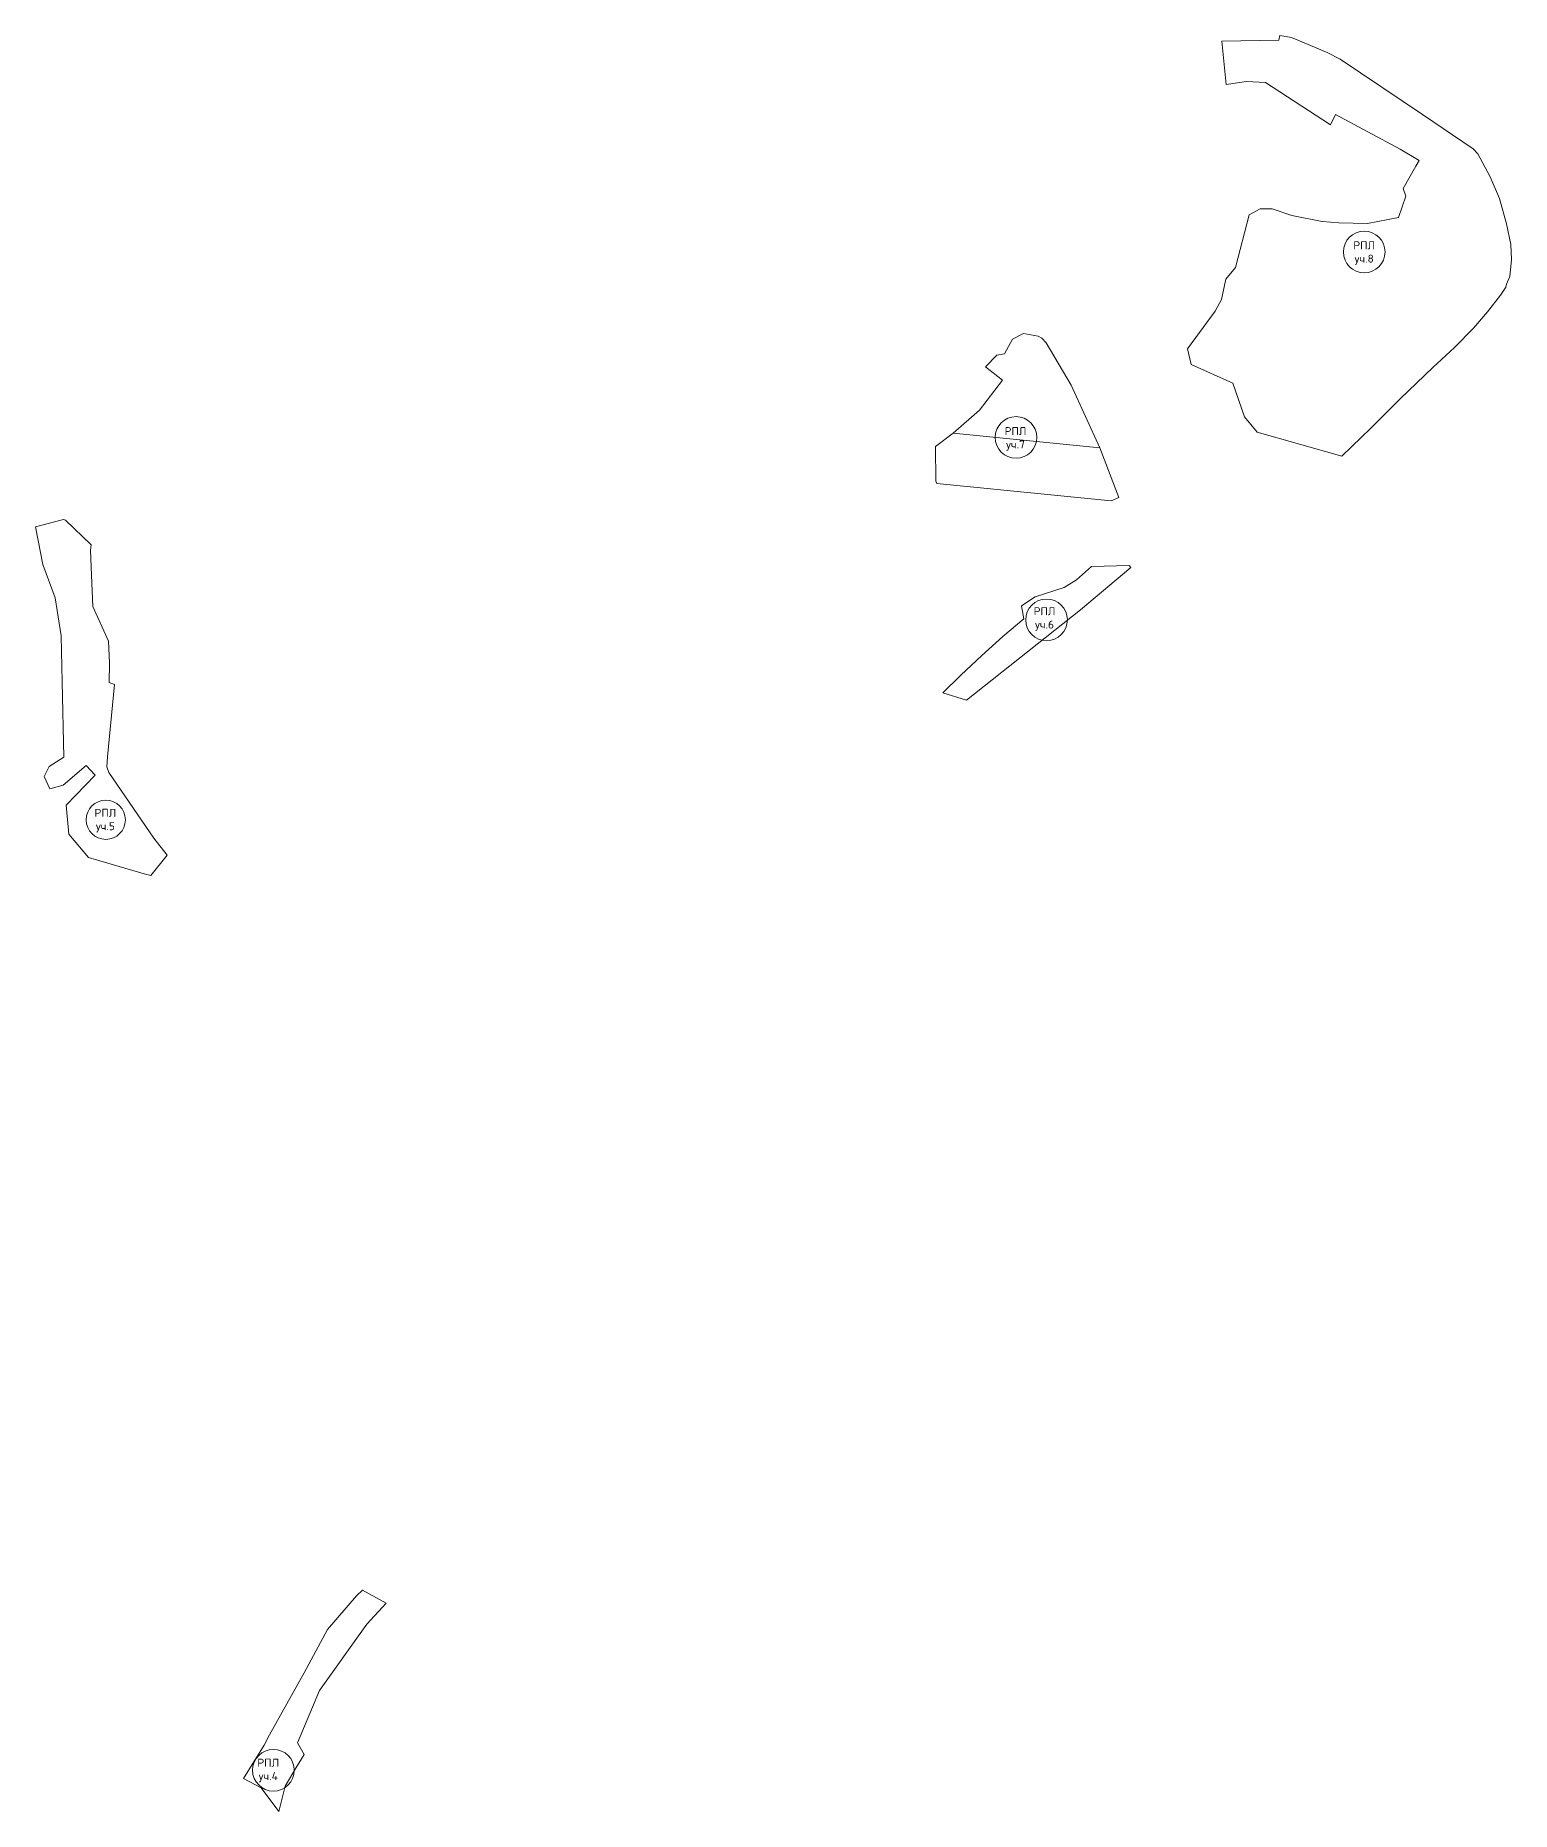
# Model space of a CAD drawing. Extents: x 1391563 to 1397850, y 355631 to 360455.
# Drawn here: x 1392672 to 1393877, y 356172 to 357622 of the extents above; entities that cross this region are included whole.
import ezdxf

# ---------------------------------------------------------------- set-up
doc = ezdxf.new("R2010")
doc.units = 0
doc.header["$MEASUREMENT"] = 0
doc.layers.add('РПЛ', color=70, linetype='Continuous')
doc.styles.get("Standard").update_dxf_attribs({"font": 'simplex.shx'})

msp = doc.modelspace()

# ---------------------------------------------------------------- linework, layer by layer
at = {"layer": 'РПЛ', "lineweight": 20}
for points in [[(1393738.4, 357278.2), (1393762, 357301.1), (1393786, 357325.2), (1393812.8, 357350.6), (1393830.5, 357367.1), (1393846, 357382.7), (1393857.2, 357396.1), (1393867.9, 357409.7), (1393872.2, 357416.2), (1393872.8, 357418.8), (1393875.6, 357425), (1393876.9, 357438.8), (1393876.3, 357451.1), (1393872.8, 357468.1), (1393867.2, 357488.6), (1393859.5, 357506.4), (1393849.5, 357525.1), (1393845.6, 357529.3), (1393804.2, 357557.1), (1393737.2, 357602.4), (1393726.5, 357607.7), (1393697.3, 357620.2), (1393687.8, 357621.7), (1393686.9, 357617.9), (1393640.6, 357617.1), (1393643.9, 357581.8), (1393660.5, 357584.2), (1393676.2, 357583.2), (1393729.2, 357548.9), (1393733.2, 357557.2), (1393786, 357528.8), (1393801.5, 357519.7), (1393798.8, 357515.1), (1393788.5, 357496.7), (1393790.6, 357490.6), (1393784.6, 357473.1), (1393759.4, 357468.3), (1393736, 357468.8), (1393722.5, 357469.9), (1393697.7, 357474.9), (1393681.6, 357480.2), (1393671.7, 357480.3), (1393662.8, 357475.4), (1393651.7, 357432.4), (1393643.7, 357422.7), (1393640.2, 357406.3), (1393635.1, 357396.6), (1393612.5, 357366), (1393615.4, 357353.2), (1393649.6, 357338), (1393659.1, 357310.3), (1393669.3, 357298), (1393738.4, 357278.2)], [(1393540.8, 357285), (1393421.2, 357297.1), (1393421.2, 357297.1), (1393442.7, 357315.9), (1393461.5, 357340.4), (1393447.5, 357351.1), (1393456.8, 357360.7), (1393463.2, 357361.8), (1393469.7, 357373.8), (1393478.6, 357378.4), (1393490.5, 357376.2), (1393493.5, 357374.6), (1393497.1, 357370.7), (1393517.4, 357336.2), (1393540.8, 357285), (1393540.8, 357285)], [(1393421.2, 357297.1), (1393540.8, 357285), (1393556.4, 357244.7), (1393550.1, 357241.8), (1393408, 357255.9), (1393407, 357257.8), (1393406.7, 357286.2), (1393421.2, 357297.1)], [(1392779.8, 356952.7), (1392766.3, 356936.1), (1392760.8, 356937.4), (1392715.4, 356950.7), (1392699.4, 356969.7), (1392697.4, 356993.3), (1392720.9, 357017.8), (1392713.6, 357025.9), (1392694.8, 357009.8), (1392683.9, 357006.8), (1392679.3, 357016.7), (1392683.4, 357025), (1392695.3, 357032.7), (1392694, 357094.1), (1392693.3, 357131.6), (1392688.4, 357162.7), (1392678.3, 357190), (1392672.3, 357220.6), (1392695.2, 357226.7), (1392696.6, 357226), (1392717.6, 357206), (1392717.2, 357201.6), (1392717.9, 357181.3), (1392719, 357155.7), (1392731.7, 357127.3), (1392732.5, 357109.6), (1392732.4, 357093.6), (1392736.7, 357092), (1392730.9, 357032.9), (1392730.5, 357024.7), (1392732.2, 357020.1), (1392768.7, 356966.6), (1392779.8, 356952.7)], [(1393412.9, 357085.1), (1393432.1, 357079.2), (1393525.2, 357153), (1393566.1, 357187.5), (1393564.8, 357189.1), (1393534.2, 357188.3), (1393522, 357177.3), (1393511.8, 357171.1), (1393488.2, 357163.5), (1393477, 357156), (1393478.8, 357145.4), (1393461.8, 357131), (1393444.6, 357115.5), (1393427.5, 357099.6), (1393412.9, 357085.1)], [(1392841.9, 356199), (1392858.8, 356226.2), (1392863.3, 356234.5), (1392891.6, 356285.2), (1392910.5, 356320.5), (1392934.2, 356348), (1392939.2, 356352.6), (1392958.5, 356341.9), (1392942.7, 356324.8), (1392904.1, 356270.6), (1392886.2, 356228), (1392891.4, 356218.5), (1392885.1, 356207.8), (1392876.1, 356192.5), (1392870.9, 356172), (1392856.3, 356191.3), (1392841.9, 356199)]]:
    msp.add_lwpolyline(points, dxfattribs=at)
at = {"layer": 'РПЛ', "lineweight": 0}
for centre, radius in [((1393756.7, 357445), 17), ((1393472.5, 357293.6), 17), ((1393497.4, 357144.7), 17), ((1392729.6, 356981.5), 16), ((1392866.4, 356205.6), 17)]:
    msp.add_circle(centre, radius, dxfattribs=at)

# ---------------------------------------------------------------- texts
at = {"layer": 'РПЛ', "char_height": 6.53, "width": 6.533, "attachment_point": 2}
for s, insert in [('РПЛ\\Pуч.8', (1393756.7, 357453.7)), ('РПЛ\\Pуч.7', (1393472.1, 357302)), ('РПЛ\\Pуч.6', (1393495.8, 357155)), ('РПЛ\\Pуч.5', (1392729.3, 356990.4)), ('РПЛ\\Pуч.4', (1392862.2, 356215))]:
    msp.add_mtext(s, dxfattribs=dict(at, insert=insert))

doc.saveas('drawing.dxf')
